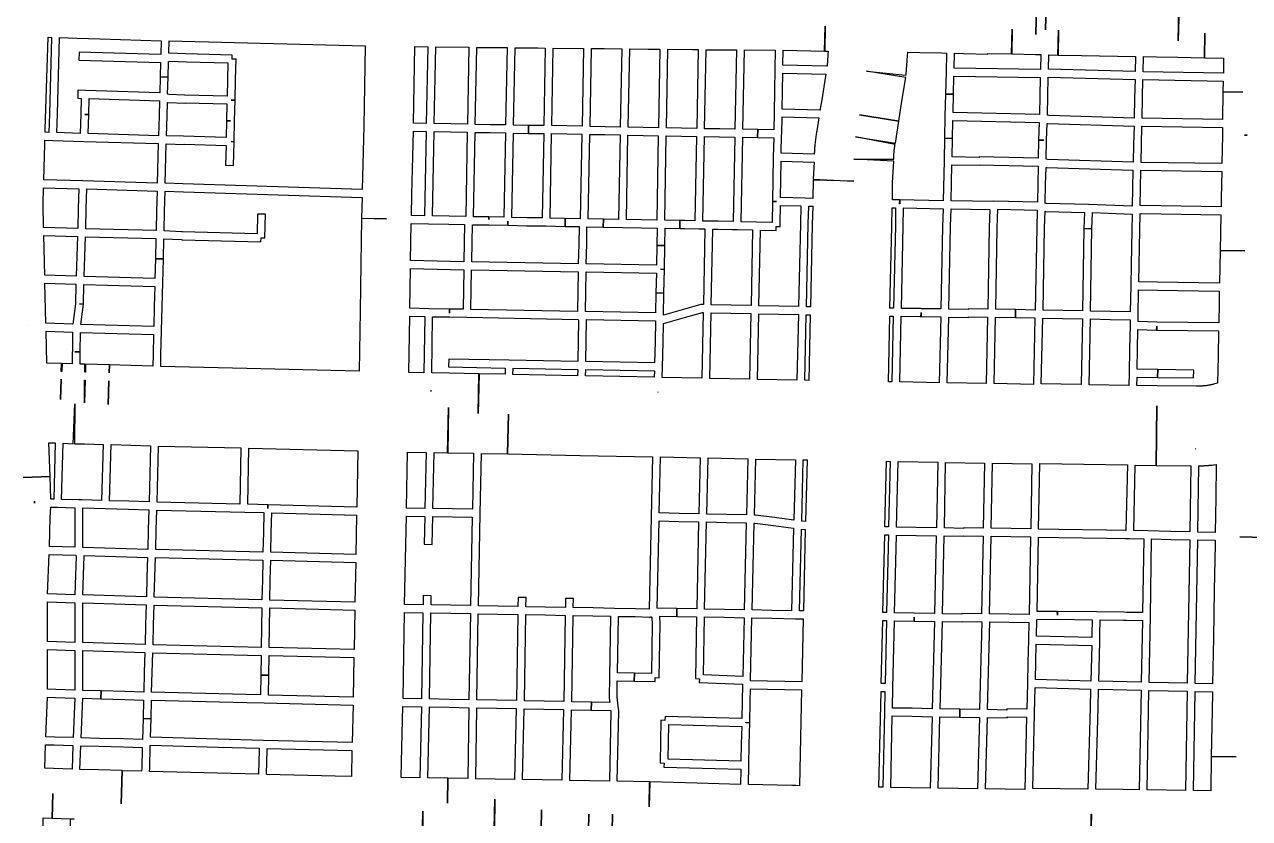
# Model space of a CAD drawing. Extents: x 0 to 1129, y 203 to 1017.
# Drawn here: x 522.6 to 696.5, y 467.9 to 580.5 of the extents above; entities that cross this region are included whole.
import ezdxf

# ---------------------------------------------------------------- set-up
doc = ezdxf.new("R2010")
doc.units = 0
doc.layers.get('0').update_dxf_attribs({"linetype": 'CONTINUOUS'})

msp = doc.modelspace()

# ---------------------------------------------------------------- linework, layer by layer
at = {"color": 1}
for points in [[(663.567933, 590.282115), (666.376067, 590.239781), (669.113622, 590.197448), (668.916067, 583.29007), (667.603711, 583.325337), (667.504956, 579.790515), (667.596667, 583.325337), (666.263178, 583.360603), (666.157333, 579.12727), (666.242, 583.360603), (663.440956, 583.417048), (663.567933, 590.282115)], [(684.099622, 589.872892), (686.547889, 589.816448), (686.547889, 589.809449), (689.807556, 589.738871), (689.666444, 582.880871), (686.477333, 582.951449), (686.371489, 578.245382), (686.463222, 582.951449), (683.944378, 583.000826), (683.986734, 584.955227), (684.092556, 589.760049), (684.099622, 589.872892)], [(636.227667, 580.312332), (636.199444, 576.784555), (636.672155, 576.777556), (636.643933, 576.318956), (636.636934, 576.220155), (636.509934, 574.660889), (636.502935, 574.625622), (630.25878, 574.780822), (630.301113, 576.890444), (636.164268, 576.7846), (636.227667, 580.312332)], [(662.798889, 579.896066), (662.805888, 579.896066), (662.735355, 576.375355), (666.100844, 576.304777), (666.862844, 576.283554), (666.813444, 574.15982), (654.550911, 574.37151), (654.593221, 576.474042), (655.891444, 576.44582), (659.341622, 576.361154), (659.341622, 576.452887), (662.714177, 576.375287), (662.798889, 579.896066)], [(669.381711, 579.747888), (669.311178, 576.22011), (672.648444, 576.156622), (680.317845, 576.008466), (680.268444, 573.884733), (667.942378, 574.216332), (667.991778, 576.255399), (669.282956, 576.22011), (669.381711, 579.747888)], [(690.160333, 579.338688), (690.103889, 575.810911), (692.813222, 575.76151), (692.770889, 573.637799), (681.390289, 573.85651), (681.439667, 575.987288), (683.26, 575.959066), (686.322111, 575.895577), (690.082734, 575.810911), (690.160333, 579.338688)], [(525.935222, 578.731888), (526.450289, 578.71789), (526.153933, 567.887601), (526.069266, 565.241756), (525.540111, 565.25598), (525.554109, 565.679313), (525.716398, 571.450735), (525.935222, 578.731888)], [(527.579178, 578.689577), (530.013333, 578.611955), (533.315333, 578.50611), (541.9866, 578.25211), (541.930155, 576.276555), (530.344956, 576.622288), (530.3026, 575.493399), (541.901933, 575.147666), (541.852556, 573.108622), (542.981444, 573.080399), (543.037889, 575.288777), (543.207222, 575.345221), (545.599044, 575.260555), (545.599044, 575.267554), (551.4834, 575.091154), (551.426956, 572.720487), (551.370511, 570.39922), (545.338, 570.547376), (545.331001, 570.547376), (545.331001, 570.540377), (543.094378, 570.603865), (542.917978, 570.674444), (542.98149, 573.073332), (541.852601, 573.108599), (541.789089, 570.864932), (531.262201, 571.189488), (530.182712, 571.210711), (530.147445, 570.081822), (530.66249, 570.074823), (530.599001, 567.817045), (530.493156, 565.107712), (527.198201, 565.213534), (527.282867, 567.859378), (527.579178, 578.689577)], [(543.115489, 578.223888), (570.949667, 577.532466), (570.752111, 566.130688), (570.547489, 557.156022), (545.062822, 557.946244), (545.062822, 557.939245), (542.579266, 558.016845), (542.720378, 563.618978), (545.309778, 563.5484), (545.309778, 563.562624), (551.215266, 563.393291), (551.1306, 560.571069), (552.2454, 560.53578), (552.365333, 563.922446), (551.913778, 563.936444), (552.365333, 563.936444), (552.386556, 566.864511), (552.485312, 569.799622), (551.920867, 569.827845), (552.485312, 569.813621), (552.55589, 572.692287), (552.626423, 575.620354), (552.061978, 575.634352), (552.083201, 576.205864), (545.486246, 576.403419), (545.486246, 576.39642), (543.136757, 576.47402), (543.066201, 576.47402), (543.115489, 578.223888)], [(578.005222, 577.405489), (579.839667, 577.39149), (579.628, 566.518868), (577.814734, 566.561201), (578.005222, 577.405489)], [(580.968556, 577.384266), (585.6746, 577.31371), (585.47, 566.405821), (583.106378, 566.455199), (580.756889, 566.497555), (580.968556, 577.384266)], [(586.803489, 577.299599), (591.1074, 577.26431), (590.881622, 566.292932), (588.736734, 566.335266), (586.591845, 566.377599), (586.803489, 577.299599)], [(592.236289, 577.250221), (595.481845, 577.221999), (596.526067, 577.207775), (596.314378, 566.215242), (594.162444, 566.22924), (594.155445, 566.22924), (594.148446, 565.100351), (596.293335, 565.086353), (596.067557, 553.098953), (593.929735, 553.13422), (591.77778, 553.176575), (591.989446, 565.142798), (594.141379, 565.100442), (594.155603, 566.229331), (592.010714, 566.271687), (592.236289, 577.250221)], [(597.654956, 577.193777), (601.951778, 577.158488), (601.740111, 566.116532), (599.595222, 566.158888), (597.443266, 566.201199), (597.654956, 577.193777)], [(603.080667, 577.144377), (604.872778, 577.123154), (607.370444, 577.10193), (607.151711, 566.00353), (605.006822, 566.05293), (602.869, 566.095264), (603.080667, 577.144377)], [(608.499333, 577.087932), (611.138111, 577.05971), (612.796155, 577.038487), (612.584511, 565.897776), (610.432556, 565.940109), (608.2806, 565.982443), (608.499333, 577.087932)], [(613.925044, 577.031488), (617.410511, 576.996221), (618.221889, 576.989222), (618.010222, 565.792067), (615.865333, 565.834378), (613.7134, 565.876734), (613.925044, 577.031488)], [(619.350778, 576.975043), (623.647622, 576.946821), (623.435933, 565.686154), (621.291044, 565.728488), (619.139111, 565.770821), (619.350778, 576.975043)], [(624.776511, 576.939777), (629.172111, 576.904488), (629.122734, 574.237488), (629.059222, 571.133043), (629.002778, 568.021555), (628.960444, 565.615599), (626.695622, 565.657932), (626.6674, 564.529043), (628.946333, 564.48671), (628.889889, 561.735043), (628.826378, 558.581199), (628.777, 555.448532), (629.334378, 555.441533), (629.334378, 555.434534), (628.777, 555.441533), (628.720556, 552.4782), (626.519222, 552.513466), (624.332, 552.562866), (624.543667, 564.571422), (626.6674, 564.529089), (626.681398, 565.657977), (624.564732, 565.700311), (624.776511, 576.939777)], [(647.975178, 576.629332), (649.675556, 576.594043), (652.772956, 576.523488), (653.464378, 576.502265), (653.407933, 573.821154), (653.323266, 570.688487), (654.452155, 570.646176), (654.522734, 573.242621), (666.785266, 573.030931), (666.721778, 570.441554), (666.665333, 567.76751), (654.395711, 568.077954), (654.452155, 570.646176), (653.323266, 570.674398), (653.252734, 567.541732), (653.189222, 564.409065), (654.318111, 564.380843), (654.367489, 566.949065), (666.630067, 566.638621), (666.552444, 564.162109), (667.3074, 564.140886), (666.552444, 564.147885), (666.503044, 561.58673), (658.114, 561.784286), (658.114, 561.699619), (654.268734, 561.784286), (654.318111, 564.38073), (653.189222, 564.401953), (653.132778, 561.241064), (653.012822, 555.540175), (646.839222, 555.667175), (646.825224, 555.095687), (646.818225, 555.095687), (646.825224, 555.667175), (645.788046, 555.681174), (645.830402, 558.065951), (645.985602, 561.170396), (640.341157, 561.452618), (645.992668, 561.452618), (645.992668, 561.53024), (645.992668, 561.628996), (645.992668, 561.73484), (645.992668, 561.805396), (645.999668, 562.002951), (645.999668, 562.066463), (646.006667, 562.158174), (646.006667, 562.228729), (646.006667, 562.271062), (646.020665, 562.341618), (646.027664, 562.419218), (646.034663, 562.489796), (646.041662, 562.581507), (646.055886, 562.694396), (646.062885, 562.757884), (646.069884, 562.842551), (646.076884, 562.913129), (646.090882, 562.990729), (646.097881, 563.026018), (646.112105, 563.110685), (646.119104, 563.181218), (646.140327, 563.25884), (646.154325, 563.371729), (646.182548, 563.519884), (640.538103, 564.599396), (646.217837, 563.710396), (646.711726, 566.836018), (641.137837, 567.710907), (641.137837, 567.717906), (646.711726, 566.850062), (646.916325, 568.134195), (646.909326, 568.134195), (647.198593, 569.961573), (647.685437, 573.044862), (642.104504, 573.926795), (647.720726, 573.355306), (647.727726, 573.454062), (647.734725, 573.510506), (647.741724, 573.552862), (647.896946, 575.373173), (647.896946, 575.429617), (647.903945, 575.471973), (647.975178, 576.629332)], [(630.237489, 573.65182), (636.326444, 573.503665), (636.044222, 571.718621), (635.762, 569.884176), (635.762, 569.877177), (635.5574, 568.586022), (635.529178, 568.416688), (630.138734, 568.557799), (630.188111, 571.104844), (630.237489, 573.65182)], [(667.914155, 573.087444), (680.240222, 572.755844), (680.176734, 570.166466), (680.120289, 567.266622), (667.984734, 567.626466), (667.787178, 567.689955), (667.850667, 570.413399), (667.914155, 573.087444)], [(681.362067, 572.727622), (692.742667, 572.508911), (692.714444, 571.020177), (695.557845, 570.963733), (692.714444, 571.006066), (692.636822, 567.07611), (681.242111, 567.25251), (681.305622, 570.138244), (681.362067, 572.727622)], [(531.791333, 570.046623), (541.760822, 569.736179), (541.704378, 567.59129), (541.619711, 564.776135), (531.622, 565.079512), (531.727845, 567.781779), (531.1634, 567.803002), (531.727845, 567.789004), (531.791333, 570.046623)], [(542.882667, 569.489246), (542.960289, 569.475022), (545.450889, 569.404489), (545.450889, 569.418487), (551.335222, 569.277376), (551.257622, 566.892621), (551.822067, 566.878397), (551.257622, 566.885396), (551.243398, 564.514729), (545.182687, 564.698174), (545.182687, 564.684175), (542.74851, 564.747687), (542.833176, 567.555775), (542.882667, 569.489246)], [(630.1246, 567.429023), (635.352778, 567.302001), (635.063489, 565.453468), (635.04949, 565.375846), (635.035266, 565.326445), (635.028267, 565.262957), (634.985934, 564.994846), (634.978935, 564.959556), (634.964937, 564.92429), (634.929648, 564.656179), (634.922649, 564.599734), (634.915649, 564.536223), (634.880383, 564.275179), (634.873384, 564.225779), (634.859386, 564.183468), (634.838162, 563.915334), (634.824164, 563.85889), (634.817165, 563.795401), (634.788943, 563.534357), (634.788943, 563.499068), (634.788943, 563.463779), (634.76772, 563.188623), (634.753496, 563.125112), (634.753496, 563.075734), (634.739498, 562.800579), (634.739498, 562.758223), (634.732498, 562.708846), (634.7185, 562.440734), (634.7185, 562.38429), (634.711501, 562.320801), (634.711501, 562.158512), (630.026612, 562.278445), (630.068923, 564.853734), (630.083147, 565.030135), (630.1246, 567.429023)], [(577.793556, 565.432267), (579.606822, 565.389934), (579.395178, 553.423712), (577.518378, 553.466045), (577.588956, 556.408201), (577.793556, 565.432267)], [(580.735711, 565.368779), (583.085222, 565.326423), (585.448822, 565.277045), (585.230111, 553.289668), (582.8806, 553.360201), (580.524067, 553.402556), (580.735711, 565.368779)], [(586.570667, 565.248823), (588.715556, 565.20649), (590.860444, 565.164156), (590.648778, 553.197934), (588.503889, 553.240267), (588.49689, 552.866334), (588.49689, 553.240267), (586.352001, 553.26849), (586.570667, 565.248823)], [(667.758956, 566.504734), (667.780179, 566.497735), (667.857779, 566.497735), (680.092135, 566.137891), (680.028623, 563.54849), (679.972179, 561.015557), (667.815468, 561.382446), (667.632001, 561.438891), (667.681401, 564.134113), (667.758956, 566.504734)], [(681.213889, 566.123599), (692.629778, 565.947199), (692.629778, 564.832444), (692.559222, 560.824888), (681.101, 560.994221), (681.157444, 563.527154), (681.213889, 566.123599)], [(525.504822, 564.134045), (526.605489, 564.098779), (531.022289, 563.964712), (541.591489, 563.647223), (541.450378, 558.052156), (530.895266, 558.355534), (525.349622, 558.496645), (525.490734, 563.590779), (525.504822, 564.134045)], [(597.422111, 565.072423), (599.567, 565.030112), (601.718956, 564.987756), (601.493178, 553.000378), (599.355333, 553.035668), (599.33411, 551.906779), (601.309666, 551.878556), (601.267355, 549.402045), (601.210911, 546.593934), (586.090844, 546.862045), (586.140244, 549.677223), (586.182555, 552.139601), (588.489733, 552.111378), (591.192022, 552.061978), (591.199021, 552.626423), (591.20602, 552.626423), (591.199021, 552.061978), (593.915398, 552.005534), (596.617687, 551.963223), (599.327021, 551.906779), (599.355243, 553.035668), (597.196243, 553.077978), (597.422111, 565.072423)], [(602.847845, 564.966601), (604.992734, 564.924267), (607.130556, 564.881934), (606.925933, 552.894556), (604.781044, 552.936867), (604.759821, 551.807978), (607.476221, 551.765668), (610.185555, 551.716267), (612.422154, 551.673934), (612.372754, 549.211534), (613.487555, 549.183312), (613.543999, 551.652779), (615.604221, 551.61749), (615.625444, 552.746378), (613.473489, 552.781668), (613.692222, 564.74789), (615.837111, 564.705534), (617.989044, 564.663223), (617.770333, 552.697001), (616.373333, 552.725223), (616.373333, 552.732222), (615.625444, 552.74622), (615.611446, 551.617332), (616.345224, 551.603333), (616.345224, 551.596334), (618.313735, 551.568112), (619.160402, 551.553888), (618.95578, 540.822399), (618.772335, 540.829398), (618.687668, 540.829398), (618.595958, 540.8154), (615.957157, 540.074556), (613.304268, 539.326667), (613.360713, 542.438155), (612.231824, 542.459378), (612.182446, 539.651267), (602.227069, 539.827668), (602.283513, 542.642823), (602.269289, 542.642823), (602.318689, 545.450934), (612.288178, 545.26749), (612.231734, 542.466423), (613.360622, 542.438201), (613.431201, 545.810779), (612.866756, 545.824777), (613.431201, 545.817778), (613.487645, 549.183266), (612.372845, 549.19749), (612.3164, 546.396424), (602.339867, 546.579868), (602.396312, 549.387979), (602.438622, 551.857424), (604.759911, 551.808023), (604.77391, 552.936912), (602.621977, 552.979268), (602.847845, 564.966601)], [(608.259444, 564.860779), (610.4114, 564.811378), (612.563333, 564.769045), (612.351667, 552.802823), (610.199711, 552.845156), (608.054822, 552.880423), (608.259444, 564.860779)], [(619.117933, 564.642045), (621.262822, 564.599712), (623.414778, 564.557378), (623.203111, 552.584112), (623.132556, 552.584112), (621.058222, 552.63349), (619.745889, 552.661712), (619.745889, 552.654713), (618.899222, 552.668937), (619.117933, 564.642045)], [(695.769489, 564.832556), (696.1646, 564.832556), (696.1646, 564.825557), (695.769489, 564.832556)], [(630.004667, 561.149489), (634.675444, 561.029556), (634.555489, 558.623622), (640.312822, 558.3414), (634.555489, 558.454289), (634.506111, 555.886067), (633.398378, 555.914289), (629.912956, 555.984822), (629.955266, 558.567178), (630.004667, 561.149489)], [(654.247556, 560.655622), (658.156333, 560.570956), (658.156333, 560.655622), (666.481889, 560.458067), (666.418378, 557.896889), (666.369, 555.335711), (660.202444, 555.505044), (660.202444, 555.420378), (654.141711, 555.519178), (654.247556, 560.655622)], [(667.603711, 560.260511), (667.639, 560.253512), (667.7166, 560.253512), (679.943889, 559.886623), (679.894511, 557.318401), (679.838067, 554.76429), (673.650333, 554.997112), (667.639, 555.166445), (667.490822, 555.201734), (667.547266, 557.868734), (667.603711, 560.260511)], [(681.072778, 559.865716), (692.538067, 559.696383), (692.460444, 555.978094), (692.439221, 554.686916), (681.079799, 554.863316), (681.023355, 554.863316), (680.973955, 554.856317), (680.966956, 554.856317), (681.0234, 557.297562), (681.072778, 559.865716)], [(525.314333, 557.367869), (530.3026, 557.240892), (530.225, 554.468047), (530.154444, 551.596447), (525.307266, 551.751647), (525.236734, 555.124225), (525.314333, 557.367869)], [(542.551044, 556.888159), (545.175711, 556.803492), (545.175711, 556.810491), (570.519266, 556.027336), (570.448734, 553.049869), (573.983556, 552.965202), (570.448734, 553.028714), (570.349933, 546.615202), (570.23, 539.863047), (570.081845, 531.354047), (554.136289, 531.749158), (554.136289, 531.73516), (541.937222, 532.024426), (541.972511, 533.71776), (542.057178, 537.083271), (542.141845, 540.533449), (542.219444, 543.905982), (542.318222, 547.285604), (541.189333, 547.320871), (541.104667, 544.505715), (531.057556, 544.809093), (531.149266, 547.624271), (531.248067, 550.439449), (541.252822, 550.171315), (541.189333, 547.320871), (542.318222, 547.292649), (542.381711, 550.129004), (544.851178, 550.02316), (544.992289, 550.016161), (556.154155, 549.712761), (556.168379, 550.277205), (556.732824, 550.270206), (556.789268, 553.62865), (555.660379, 553.642649), (555.618023, 550.855715), (545.041757, 551.145004), (544.87949, 551.152004), (542.410023, 551.264892), (542.480602, 554.087115), (542.551044, 556.888159)], [(531.431489, 557.212669), (541.422155, 556.92338), (541.351622, 554.115269), (541.281044, 551.300091), (531.283333, 551.568225), (531.353889, 554.439825), (531.431489, 557.212669)], [(629.898822, 554.856159), (632.805711, 554.799714), (632.728111, 552.287937), (632.474111, 540.526337), (629.658956, 540.582781), (626.850822, 540.639226), (627.048378, 551.377781), (629.270889, 551.342515), (629.277888, 551.906959), (629.842332, 551.89996), (629.849332, 552.351516), (629.898822, 554.856159)], [(633.9346, 554.771492), (634.477889, 554.757494), (634.414378, 552.153983), (634.153333, 540.498205), (633.603, 540.505204), (633.857, 552.259737), (633.9346, 554.771492)], [(645.759711, 554.552556), (646.246556, 554.545556), (646.211266, 551.97029), (645.950222, 540.293334), (645.435178, 540.300333), (645.703266, 551.899667), (645.759711, 554.552556)], [(647.375444, 554.524333), (652.9846, 554.418511), (652.921111, 551.906734), (652.681222, 540.187444), (649.922511, 540.229778), (649.774333, 540.236777), (649.746111, 540.251001), (649.732113, 540.251001), (647.079224, 540.279223), (647.333224, 551.942045), (647.375444, 554.524333)], [(654.113489, 554.397333), (659.609778, 554.305622), (659.539222, 551.751489), (659.327556, 540.159222), (656.533556, 540.2086), (656.533556, 540.116889), (653.810111, 540.166289), (654.05, 551.878511), (654.113489, 554.397333)], [(660.738667, 554.362067), (666.340778, 554.206822), (666.284333, 551.723266), (666.044444, 540.039266), (663.271622, 540.095711), (663.257398, 538.966822), (666.016132, 538.910378), (665.804465, 529.491222), (660.237621, 529.604111), (660.435176, 539.016222), (663.250354, 538.966822), (663.271577, 540.095711), (660.456399, 540.145111), (660.668066, 551.723266), (660.738667, 554.362067)], [(667.4626, 554.051622), (667.504956, 554.037398), (667.568444, 554.037398), (673.057667, 553.889243), (672.987111, 551.603243), (674.116, 551.575021), (674.186556, 553.853977), (679.816889, 553.635243), (679.774556, 551.391576), (679.682822, 546.495021), (679.633444, 543.489354), (679.562889, 539.792243), (676.740667, 539.841621), (673.9114, 539.898065), (674.116, 551.575021), (672.987111, 551.596244), (672.782511, 539.912244), (669.974378, 539.961622), (667.173333, 540.010999), (667.406155, 551.694999), (667.4626, 554.051622)], [(681.122155, 553.734111), (692.418111, 553.557711), (692.305222, 548.498889), (695.833, 548.428333), (695.833, 548.421334), (692.305222, 548.477779), (692.220556, 543.849334), (683.436378, 543.990445), (680.7694, 544.039846), (680.811711, 546.466957), (680.903444, 551.370579), (680.945778, 553.69889), (681.122155, 553.734111)], [(577.497222, 552.337021), (579.945489, 552.280576), (582.852378, 552.231176), (585.053711, 552.167687), (585.0114, 549.691176), (584.962, 546.883088), (577.412556, 547.045354), (577.497222, 552.337021)], [(620.289178, 551.525463), (621.03, 551.511464), (623.104333, 551.469108), (623.746378, 551.447885), (625.919489, 551.398508), (625.721933, 540.666996), (622.899711, 540.730508), (620.084556, 540.786952), (620.289178, 551.525463)], [(525.335489, 550.615398), (530.119178, 550.467242), (530.020378, 547.659108), (529.928667, 544.843953), (525.469556, 544.977997), (525.335489, 550.615398)], [(577.398444, 545.916465), (584.940822, 545.754199), (584.891444, 542.946065), (584.842067, 540.145021), (582.93, 540.180287), (582.916002, 539.615843), (582.923001, 540.180287), (579.98789, 540.222643), (577.292645, 540.286132), (577.398444, 545.916465)], [(586.069711, 545.732953), (601.196822, 545.464842), (601.154511, 542.656731), (601.105111, 539.84862), (585.970956, 540.130842), (586.020333, 542.931909), (586.069711, 545.732953)], [(525.497778, 543.849086), (529.8934, 543.715042), (529.822822, 540.935153), (529.477111, 538.035308), (525.624778, 538.162331), (525.497778, 543.849086)], [(531.022289, 543.679753), (541.076444, 543.376375), (541.012956, 540.56122), (540.942378, 537.682553), (530.606, 538.000042), (530.951711, 540.850486), (530.394333, 540.913975), (530.951711, 540.899977), (531.022289, 543.679753)], [(680.748222, 542.910708), (683.408155, 542.861308), (692.1994, 542.720197), (692.171178, 540.956331), (692.114734, 538.232864), (683.337622, 538.331664), (680.6706, 538.395153), (680.677599, 539.220641), (680.748222, 542.910708)], [(577.278511, 539.157266), (579.402222, 539.107865), (579.296378, 531.13511), (577.1374, 531.184488), (577.278511, 539.157266)], [(580.531111, 539.08671), (582.908822, 539.058488), (585.385333, 539.00911), (601.203889, 538.712754), (601.239178, 538.529332), (601.196822, 535.721199), (601.140378, 532.750821), (591.396667, 532.927199), (582.810067, 533.089488), (582.788844, 531.960599), (590.818066, 531.812444), (590.804068, 530.923421), (587.128135, 530.993999), (587.008179, 525.37071), (587.092846, 530.993999), (582.923023, 531.064532), (580.425334, 531.128043), (580.531111, 539.08671)], [(618.828667, 539.700577), (618.934511, 539.700577), (618.758111, 530.366089), (613.127778, 530.486044), (613.156, 531.9536), (613.233622, 535.495466), (613.283, 538.148355), (616.267489, 538.987977), (618.828667, 539.700577)], [(620.056333, 539.658266), (622.878556, 539.601822), (625.693711, 539.545378), (625.517333, 530.210866), (619.879933, 530.337866), (620.056333, 539.658266)], [(626.8226, 539.517155), (629.630734, 539.453644), (632.445889, 539.3972), (632.241266, 530.083866), (626.646222, 530.189688), (626.8226, 539.517155)], [(633.574778, 539.376044), (634.125111, 539.369045), (633.927556, 530.055712), (633.370155, 530.06971), (633.574778, 539.376044)], [(645.414, 539.178489), (645.922, 539.17149), (645.724444, 529.858156), (645.216444, 529.865155), (645.414, 539.178489)], [(649.873111, 539.707576), (649.866112, 539.100799), (652.653045, 539.058465), (652.448423, 529.731021), (646.853378, 529.836865), (647.050934, 539.150199), (649.668556, 539.121977), (649.816712, 539.100753), (649.873111, 539.707576)], [(656.582956, 539.079711), (659.306378, 539.030333), (659.108822, 529.618222), (653.577266, 529.717), (653.781889, 539.044444), (656.582956, 538.988), (656.582956, 539.079711)], [(523.218822, 537.851999), (523.225821, 537.851999), (523.225821, 537.845), (523.218822, 537.845), (523.218822, 537.851999)], [(602.361, 538.691599), (612.161178, 538.522266), (612.104734, 535.509555), (612.041222, 532.539154), (602.269266, 532.722599), (602.325711, 535.70711), (602.368067, 538.592821), (602.368067, 538.65631), (602.361, 538.691599)], [(667.145111, 538.889154), (669.960289, 538.83271), (672.768378, 538.783332), (672.599044, 529.462932), (666.933444, 529.575821), (667.145111, 538.889154)], [(673.897266, 538.769199), (676.719489, 538.712754), (679.541711, 538.663377), (679.534712, 537.851999), (679.471223, 534.479421), (679.407712, 531.099821), (679.407712, 531.092822), (679.372423, 529.350111), (673.727978, 529.448889), (673.897266, 538.769199)], [(683.316444, 537.767287), (683.309445, 537.202843), (692.093601, 537.104042), (692.030112, 533.435154), (691.959534, 529.646332), (691.352779, 529.498176), (691.31749, 529.491177), (691.183445, 529.462955), (691.098779, 529.448957), (690.922378, 529.406623), (690.858867, 529.392625), (690.795378, 529.385626), (690.767156, 529.378627), (690.696601, 529.371628), (690.583712, 529.350405), (690.534334, 529.343406), (690.435534, 529.322182), (690.266201, 529.308184), (690.188601, 529.301185), (690.118045, 529.286961), (690.040423, 529.279962), (689.871089, 529.265964), (689.842867, 529.265964), (689.772334, 529.251966), (689.603001, 529.244966), (689.518334, 529.237967), (689.426601, 529.237967), (689.370156, 529.230968), (689.250201, 529.230968), (689.193756, 529.230968), (689.102045, 529.230968), (688.890378, 529.230968), (683.379978, 529.287413), (680.508378, 529.336813), (680.529602, 530.508035), (683.429446, 530.472746), (683.450669, 531.601635), (680.54378, 531.636924), (680.600225, 534.466213), (680.649602, 537.267257), (683.302491, 537.203769), (683.316444, 537.767287)], [(525.653, 537.03351), (529.406556, 536.913554), (529.392557, 534.126621), (529.385558, 534.126621), (529.350269, 532.383887), (527.925047, 532.447376), (527.875647, 531.339665), (527.819202, 531.339665), (527.854491, 532.440332), (525.75898, 532.50382), (525.653, 537.03351)], [(530.535444, 536.87122), (540.914155, 536.553732), (540.843622, 533.738554), (540.808333, 532.059332), (534.662956, 532.24982), (534.627667, 531.142109), (534.613668, 531.142109), (534.648935, 532.24982), (531.276402, 532.348621), (531.24818, 531.240887), (531.142335, 531.240887), (531.149334, 532.348621), (530.479068, 532.35562), (530.514357, 534.098353), (529.759401, 534.119576), (530.521401, 534.112577), (530.535444, 536.87122)], [(591.947, 531.791153), (601.126289, 531.614775), (601.112065, 530.718708), (591.932799, 530.902153), (591.947, 531.791153)], [(602.255178, 531.593642), (612.013, 531.410198), (611.999002, 530.507087), (602.241157, 530.697575), (602.255178, 531.593642)], [(683.450511, 531.600709), (683.436287, 530.47182), (688.537465, 530.401287), (688.558688, 531.530176), (683.450511, 531.600709)], [(527.790822, 530.210821), (527.826111, 530.210821), (527.706155, 527.32511), (527.790822, 530.210821)], [(531.135178, 530.112043), (531.212778, 530.112043), (531.121044, 526.873555), (531.135178, 530.112043)], [(534.585333, 530.013266), (534.592332, 530.013266), (534.48651, 526.654821), (534.585333, 530.013266)], [(580.220667, 528.588043), (580.347667, 528.588043), (580.347667, 528.581044), (580.220667, 528.581044), (580.220667, 528.588043)], [(612.506889, 528.404599), (612.520887, 528.404599), (612.513888, 528.3976), (612.506889, 528.3976), (612.506889, 528.404599)], [(529.745222, 526.711378), (529.717, 521.066934), (531.092822, 521.059935), (533.759845, 520.982313), (533.541111, 513.009535), (530.803556, 513.087135), (530.796556, 513.087135), (530.323823, 513.094134), (527.86849, 513.171734), (528.094267, 521.137467), (529.505378, 521.073956), (529.745222, 526.711378)], [(582.803, 526.224556), (582.697178, 519.775756), (586.330778, 519.712267), (586.175556, 511.767712), (583.374511, 511.817089), (580.573444, 511.86649), (580.728667, 519.825156), (582.640734, 519.775756), (582.803, 526.224556)], [(591.276734, 525.264956), (591.170889, 519.620511), (601.486111, 519.422956), (611.759, 519.2254), (611.561444, 510.716378), (611.265111, 497.614222), (611.258112, 497.614222), (609.317823, 497.649489), (606.347445, 497.713), (603.299445, 497.776511), (600.498378, 497.825889), (600.519602, 499.102956), (599.390713, 499.124179), (599.36949, 497.847112), (596.568423, 497.896512), (593.767378, 497.952957), (593.788602, 499.237068), (592.659713, 499.258291), (592.63849, 497.974202), (589.837445, 498.030647), (587.036378, 498.087091), (587.290378, 511.175135), (587.452645, 519.705313), (591.149756, 519.620647), (591.276734, 525.264956)], [(683.337622, 526.464423), (683.238822, 517.997756), (688.170667, 517.948378), (688.022511, 508.571534), (685.320222, 508.627978), (682.0394, 508.698556), (680.056778, 508.740867), (680.268444, 518.047156), (683.217667, 517.997756), (683.337622, 526.464423)], [(526.062222, 521.208), (526.965333, 521.179778), (526.739556, 513.199933), (526.330333, 513.214157), (526.224511, 516.403268), (522.421556, 516.276246), (526.224511, 516.410313), (526.062222, 521.208)], [(534.888734, 520.946956), (540.504956, 520.770556), (540.279178, 512.818956), (537.4146, 512.903622), (534.67, 512.981222), (534.888734, 520.946956)], [(541.633845, 520.742175), (553.324889, 520.46702), (553.176734, 512.501286), (541.408067, 512.790575), (541.633845, 520.742175)], [(554.453778, 520.445842), (569.891333, 520.071909), (569.764333, 512.08502), (557.156067, 512.423687), (557.134844, 511.866286), (557.141843, 512.423687), (554.305532, 512.480131), (554.453778, 520.445842)], [(688.791556, 520.347064), (688.826822, 520.347064), (688.826822, 520.340065), (688.791556, 520.340065), (688.791556, 520.347064)], [(576.946889, 519.895441), (579.599778, 519.83193), (579.444556, 511.88033), (576.819889, 511.929707), (576.946889, 519.895441)], [(612.880822, 519.197133), (618.511178, 519.077177), (618.320667, 511.125577), (615.512556, 511.189066), (612.704444, 511.252555), (612.880822, 519.197133)], [(619.640067, 519.048955), (625.263333, 518.921955), (625.072822, 510.984466), (622.257667, 511.040911), (619.449556, 511.097355), (619.640067, 519.048955)], [(626.392222, 518.900777), (632.015489, 518.794955), (631.803845, 510.243622), (629.066289, 510.582288), (626.371044, 510.913888), (626.357046, 510.913888), (626.342822, 510.913888), (626.201711, 510.928112), (626.392222, 518.900777)], [(633.144378, 518.773799), (633.673556, 518.7668), (633.461889, 510.039067), (632.932734, 510.102578), (633.144378, 518.773799)], [(644.962444, 518.576312), (645.477489, 518.569313), (645.251711, 509.263046), (644.736667, 509.270045), (644.962444, 518.576312)], [(646.606378, 518.555089), (652.229667, 518.4422), (652.039178, 509.128866), (649.181667, 509.185311), (646.3806, 509.241755), (646.606378, 518.555089)], [(653.351489, 518.428089), (658.883044, 518.336355), (658.699622, 509.100644), (655.891489, 509.150044), (655.891489, 509.065378), (653.168067, 509.114755), (653.351489, 518.428089)], [(660.011933, 518.3152), (665.592889, 518.216444), (665.423556, 508.980734), (662.629556, 509.030111), (659.828511, 509.079489), (660.011933, 518.3152)], [(666.728822, 518.286977), (672.958889, 518.167022), (679.1466, 518.0612), (678.942, 508.769022), (678.885556, 508.769022), (676.183266, 508.811378), (669.409933, 508.910133), (666.552444, 508.959556), (666.728822, 518.286977)], [(691.740778, 518.117644), (691.762001, 518.117644), (691.684401, 513.397466), (691.606801, 508.493866), (689.144401, 508.543244), (689.299623, 517.941244), (689.560668, 517.948243), (689.617112, 517.948243), (689.666512, 517.948243), (689.94169, 517.955242), (689.984001, 517.955242), (690.026357, 517.962241), (690.301512, 517.976239), (690.343846, 517.976239), (690.393246, 517.983239), (690.65429, 517.997237), (690.710734, 517.997237), (690.753068, 518.011461), (691.014135, 518.025459), (691.077623, 518.032458), (691.134068, 518.046456), (691.395112, 518.067679), (691.430401, 518.067679), (691.472734, 518.081678), (691.740778, 518.117644)], [(524.009044, 512.903758), (524.016043, 512.903758), (524.009044, 512.656802), (524.002045, 512.656802), (524.009044, 512.903758)], [(526.316222, 512.078292), (527.268734, 512.057069), (529.738155, 511.979446), (529.752379, 509.178402), (529.752379, 506.384402), (526.125801, 506.497291), (526.252824, 510.582446), (526.316222, 512.078292)], [(530.867044, 511.958336), (534.070289, 511.866625), (537.379333, 511.774914), (540.250956, 511.690247), (540.166289, 508.882114), (540.109845, 506.074025), (530.881178, 506.349181), (530.881178, 509.17847), (530.867044, 511.958336)], [(541.379845, 511.662025), (553.868155, 511.351581), (553.868155, 511.365579), (556.556333, 511.309135), (556.499889, 508.501046), (556.443444, 505.671757), (541.238734, 506.045713), (541.295178, 508.853801), (541.379845, 511.662025)], [(557.685222, 511.280822), (569.743178, 510.956289), (569.637333, 505.361222), (557.572333, 505.6646), (557.628778, 508.472734), (557.685222, 511.280822)], [(698.732822, 512.720291), (698.768111, 512.720291), (711.905556, 512.522735), (711.842067, 509.799313), (712.597, 509.77809), (711.842067, 509.785089), (711.813845, 507.061668), (698.683444, 507.273312), (698.648155, 507.273312), (698.655154, 507.781312), (695.12031, 507.837756), (695.12031, 507.844755), (698.655154, 507.788311), (698.732822, 512.720291)], [(576.798734, 510.801135), (579.416333, 510.751757), (579.338734, 506.807713), (580.467622, 506.78649), (580.545222, 510.737601), (583.346289, 510.688201), (586.147333, 510.638823), (585.907444, 498.115223), (583.106378, 498.164601), (580.305333, 498.206934), (580.326556, 499.505156), (579.197668, 499.519154), (579.176444, 498.227999), (576.544734, 498.277377), (576.671711, 504.634444), (576.798734, 510.801135)], [(612.676222, 510.123711), (615.484333, 510.060222), (618.292444, 510.003778), (618.010222, 497.649489), (615.202111, 497.705933), (615.188113, 496.577044), (617.989157, 496.5206), (617.841002, 487.743489), (618.405446, 487.73649), (618.384223, 487.172045), (624.536668, 486.939223), (624.536668, 486.889823), (624.480223, 484.540334), (624.430846, 482.070867), (613.530001, 482.374267), (613.508778, 481.816867), (612.944333, 481.831091), (612.880822, 478.804247), (612.810289, 475.777402), (613.374734, 475.763404), (613.36051, 475.198959), (624.268421, 474.895559), (624.219021, 472.722448), (618.087754, 472.898826), (611.356732, 473.096381), (611.25091, 469.57567), (611.243911, 469.57567), (611.300355, 473.096381), (606.742489, 473.181048), (606.742489, 473.223404), (606.975311, 483.094115), (606.975311, 483.136448), (606.968312, 483.178781), (606.876578, 483.849048), (606.707245, 485.119048), (606.707245, 485.126047), (606.742534, 487.426158), (609.148467, 487.376758), (609.16969, 488.505647), (606.763734, 488.555047), (606.897779, 496.577202), (609.289623, 496.534892), (611.328668, 496.485491), (611.427468, 496.485491), (611.526223, 496.513714), (611.561512, 496.527712), (611.653246, 496.37249), (611.681468, 495.518779), (611.681468, 495.490556), (611.575623, 488.463223), (609.16969, 488.505534), (609.155466, 487.376645), (612.118799, 487.320201), (612.133023, 487.884645), (612.690401, 487.877646), (612.810357, 495.497646), (612.810357, 495.518869), (612.810357, 495.525868), (612.775068, 496.541868), (612.775068, 496.626535), (615.173957, 496.577135), (615.202179, 497.706023), (612.394068, 497.762468), (612.676222, 510.123711)], [(619.421333, 509.975556), (622.229444, 509.912067), (625.0446, 509.855622), (624.769444, 497.508378), (621.947222, 497.564822), (619.139111, 497.621266), (619.421333, 509.975556)], [(626.173489, 509.806222), (626.237, 509.799223), (626.265222, 509.799223), (628.925178, 509.460556), (631.775622, 509.107756), (631.4934, 497.374378), (628.685266, 497.430823), (625.891266, 497.487267), (626.173489, 509.806222)], [(632.904511, 508.966645), (633.433667, 508.903156), (633.158511, 497.339089), (632.622289, 497.346089), (632.904511, 508.966645)], [(644.708444, 508.141089), (645.223489, 508.134089), (644.969489, 497.113289), (644.4474, 497.120288), (644.708444, 508.141089)], [(646.352378, 508.112866), (649.153444, 508.056422), (652.010956, 507.999977), (651.785178, 496.9792), (648.899444, 497.035644), (646.098378, 497.085022), (646.352378, 508.112866)], [(655.940889, 508.021201), (658.6714, 507.9718), (658.445622, 496.951023), (655.644556, 497.0004), (655.644556, 496.908689), (652.914067, 496.958089), (653.139845, 507.985911), (655.940889, 507.936534), (655.940889, 508.021201)], [(659.800289, 507.950622), (662.601333, 507.901245), (665.402378, 507.851867), (665.197778, 496.838134), (662.375556, 496.887511), (659.574511, 496.929867), (659.800289, 507.950622)], [(666.538333, 507.830689), (669.395845, 507.781289), (676.176222, 507.682534), (678.864378, 507.640178), (679.471178, 507.62618), (681.460822, 507.583824), (681.291489, 497.113379), (679.033711, 497.148668), (678.624511, 497.155668), (674.758067, 497.212112), (669.219444, 497.289712), (669.205446, 496.725267), (669.198447, 497.289712), (666.340936, 497.254423), (666.538333, 507.830689)], [(682.589711, 507.555489), (685.292, 507.499044), (688.008378, 507.4426), (687.648556, 487.080289), (684.981556, 487.136734), (682.236956, 487.193178), (682.420378, 496.612333), (682.413378, 496.612333), (682.589711, 507.555489)], [(689.137266, 507.414445), (691.5926, 507.365068), (691.585601, 506.821779), (691.472712, 500.253068), (691.352779, 493.507957), (691.366777, 493.507957), (691.239799, 487.002734), (688.777399, 487.052135), (689.137266, 507.414445)], [(526.090444, 505.368425), (529.879266, 505.248469), (529.928667, 505.05798), (529.836956, 502.440358), (529.752289, 499.639313), (525.864667, 499.752202), (526.090444, 505.368425)], [(531.050511, 505.21318), (540.074556, 504.945091), (539.982822, 502.144024), (539.982822, 502.137025), (539.898155, 499.328937), (530.881178, 499.611159), (530.965845, 502.405159), (531.057556, 505.100359), (531.057556, 505.185025), (531.050511, 505.21318)], [(541.203444, 504.916869), (556.415222, 504.542913), (556.358778, 501.741846), (556.302333, 498.926691), (541.027044, 499.300647), (541.111711, 502.115802), (541.203444, 504.916869)], [(557.544111, 504.535846), (569.609111, 504.232469), (569.496222, 498.602135), (557.424155, 498.898469), (557.487667, 501.713624), (557.544111, 504.535846)], [(525.850556, 498.623336), (529.731111, 498.510447), (529.73811, 495.674091), (529.752334, 492.880091), (525.878823, 492.99298), (525.850556, 498.623336)], [(530.86, 498.475158), (539.869933, 498.200003), (539.785266, 495.384825), (539.714734, 492.58378), (530.881178, 492.851869), (530.866954, 495.674091), (530.86, 498.475158)], [(540.998822, 498.171848), (556.281178, 497.790826), (556.238822, 494.989781), (556.196511, 492.167559), (540.843622, 492.555626), (540.914155, 495.35667), (540.998822, 498.171848)], [(557.410067, 497.776647), (569.475044, 497.473247), (569.376289, 491.857024), (557.3254, 492.153358), (557.367711, 494.968513), (557.410067, 497.776647)], [(576.523556, 497.148691), (579.162333, 497.099313), (578.964778, 484.886135), (576.326, 484.935536), (576.424778, 491.130291), (576.523556, 497.148691)], [(580.291222, 497.078135), (583.092289, 497.035802), (585.886289, 496.986425), (585.688734, 484.752069), (582.894734, 484.801469), (580.093667, 484.857913), (580.291222, 497.078135)], [(587.015178, 496.958202), (589.809178, 496.901758), (592.617266, 496.852358), (592.419711, 484.618024), (589.618667, 484.667402), (586.817622, 484.723846), (587.015178, 496.958202)], [(593.746155, 496.824135), (596.540155, 496.774735), (599.348289, 496.718291), (599.143667, 484.48398), (596.349667, 484.540425), (596.342668, 484.540425), (593.548668, 484.596869), (593.746155, 496.824135)], [(600.477178, 496.697135), (603.271178, 496.647758), (605.768822, 496.598358), (605.627711, 488.011758), (605.578333, 485.055469), (605.578333, 485.020202), (605.585332, 484.977846), (605.669999, 484.356958), (603.066488, 484.406358), (603.05249, 483.277469), (605.818267, 483.221024), (605.84649, 483.044647), (605.84649, 483.030423), (605.613668, 473.251445), (605.613668, 473.195001), (602.805534, 473.237312), (600.018601, 473.293756), (600.251445, 483.333823), (603.045445, 483.277378), (603.066668, 484.406267), (600.272668, 484.455668), (600.477178, 496.697135)], [(619.117933, 496.492513), (621.919, 496.443135), (624.741222, 496.386691), (624.557778, 488.068202), (618.976822, 488.279846), (619.117933, 496.492513)], [(625.863044, 496.358582), (628.671178, 496.302137), (632.036667, 496.231582), (633.130289, 496.210359), (632.932734, 487.285092), (625.672556, 487.433247), (625.672556, 487.475603), (625.863044, 496.358582)], [(644.419178, 495.991693), (644.941266, 495.984694), (644.743711, 487.052383), (644.221622, 487.059382), (644.419178, 495.991693)], [(648.885333, 496.47129), (648.878334, 495.906846), (651.757001, 495.850401), (651.446556, 483.474957), (648.617267, 483.531401), (645.802112, 483.573734), (645.858556, 486.459468), (646.070201, 495.96329), (648.871267, 495.906846), (648.885333, 496.47129)], [(655.679845, 495.871737), (658.480889, 495.815293), (658.177489, 483.362248), (655.3694, 483.411649), (655.348177, 482.28276), (658.149221, 482.233359), (657.895221, 472.115693), (652.278999, 472.200359), (652.547133, 482.332137), (655.348177, 482.28276), (655.362175, 483.411649), (652.575242, 483.461026), (652.885687, 495.829426), (655.679687, 495.780026), (655.679845, 495.871737)], [(659.609778, 495.801204), (662.354378, 495.758848), (665.169556, 495.709471), (665.106067, 493.232982), (665.028444, 490.008582), (665.035444, 490.008582), (664.957844, 487.059359), (664.86611, 483.418693), (662.058022, 483.461026), (662.058022, 483.291693), (659.306332, 483.34107), (659.609778, 495.801204)], [(669.198289, 496.161026), (674.172444, 496.090222), (674.116, 494.037044), (674.109001, 493.5714), (666.249089, 493.776), (666.312601, 496.125489), (669.198289, 496.161026)], [(675.294289, 496.076359), (678.610378, 496.026982), (679.026667, 496.019983), (681.2774, 495.984694), (681.108067, 487.221716), (675.0826, 487.369872), (675.223711, 492.97905), (675.223711, 493.056649), (675.244934, 494.002094), (675.294289, 496.076359)], [(666.220822, 492.647405), (674.080734, 492.442805), (673.953711, 487.398071), (666.100889, 487.602671), (666.164378, 490.058004), (666.157378, 490.058004), (666.220822, 492.647405)], [(525.878778, 491.864227), (529.752289, 491.751338), (529.752289, 488.915027), (529.752289, 486.11396), (527.05, 486.205694), (525.885845, 486.24096), (525.878778, 491.864227)], [(530.881178, 491.723116), (539.686511, 491.455027), (539.601845, 488.646893), (539.517178, 485.838805), (536.850155, 485.909338), (533.484667, 486.008138), (533.477668, 486.008138), (533.449445, 484.879249), (536.821978, 484.780449), (539.489001, 484.709916), (539.42549, 482.085249), (540.554378, 482.057027), (540.61789, 484.681694), (554.164556, 484.343027), (554.164556, 484.350026), (556.641045, 484.286537), (569.249312, 483.969026), (569.108201, 478.684404), (556.521089, 478.987804), (550.029978, 479.164182), (550.029978, 479.157182), (540.476779, 479.418227), (540.554378, 482.04996), (539.42549, 482.085249), (539.340823, 479.100738), (536.666779, 479.17836), (533.223668, 479.270071), (530.634267, 479.347694), (530.860045, 484.949782), (533.442378, 484.879249), (533.470601, 486.008138), (530.881223, 486.078671), (530.881223, 488.915027), (530.881178, 491.723116)], [(540.8154, 491.426805), (556.182378, 491.038738), (556.147111, 488.230627), (557.276, 488.223628), (557.311266, 491.024695), (569.362155, 490.728361), (569.270444, 485.098028), (557.233667, 485.401406), (557.268956, 488.216583), (556.147111, 488.230582), (556.104778, 485.429515), (554.037489, 485.485959), (554.037489, 485.47896), (540.646067, 485.810583), (540.730734, 488.618671), (540.8154, 491.426805)], [(625.6514, 486.304449), (632.904511, 486.156294), (632.608155, 472.567294), (632.608155, 472.553295), (632.086067, 472.560294), (631.521622, 472.574518), (625.348, 472.701496), (625.411489, 475.439051), (625.475, 478.458829), (625.545556, 481.485674), (624.981111, 481.492673), (624.981111, 481.499672), (625.545556, 481.485674), (625.609044, 484.512518), (625.6514, 486.304449)], [(644.1934, 485.930629), (644.715489, 485.92363), (644.659044, 483.037896), (644.419178, 472.348741), (643.89, 472.35574), (644.1934, 485.930629)], [(666.072667, 486.473782), (673.925489, 486.269182), (673.854956, 483.65156), (673.551556, 472.059294), (665.712822, 472.165116), (665.980956, 482.833116), (666.072667, 486.473782)], [(675.054378, 486.24096), (681.086889, 486.092805), (680.839933, 471.96756), (678.553933, 471.995782), (674.680444, 472.045182), (674.983845, 483.623338), (675.054378, 486.24096)], [(682.215778, 486.064695), (684.953333, 486.008251), (687.634444, 485.951807), (687.394556, 471.868918), (681.968822, 471.953584), (682.215778, 486.064695)], [(688.763333, 485.92363), (691.225711, 485.874229), (691.176333, 483.186074), (691.063444, 476.694963), (694.591222, 476.624385), (691.063444, 476.687896), (690.971711, 471.819563), (688.523444, 471.854829), (688.763333, 485.92363)], [(525.864667, 485.112297), (527.014734, 485.077031), (529.731111, 484.985297), (529.505333, 479.376142), (526.866556, 479.460808), (525.638889, 479.496075), (525.864667, 485.112297)], [(576.304822, 483.807031), (578.943622, 483.75763), (578.703711, 473.675253), (576.057889, 473.72463), (576.149622, 477.965031), (576.142623, 477.965031), (576.304822, 483.807031)], [(580.072511, 483.729408), (582.866511, 483.672964), (585.6746, 483.616519), (585.540556, 473.555297), (582.683044, 473.604675), (582.619556, 470.076897), (582.676, 473.604675), (579.8326, 473.654075), (580.072511, 483.729408)], [(586.803489, 483.595341), (589.597489, 483.538897), (592.398556, 483.489519), (592.165711, 473.442408), (589.414067, 473.477697), (586.669444, 473.534142), (586.803489, 483.595341)], [(593.527444, 483.468364), (596.328511, 483.411919), (599.122511, 483.355475), (598.889667, 473.315408), (596.081556, 473.364808), (593.2946, 473.421253), (593.527444, 483.468364)], [(645.773845, 482.459408), (648.596067, 482.402964), (651.418289, 482.346519), (651.150155, 472.214742), (645.548067, 472.320586), (645.773845, 482.459408)], [(662.093333, 482.332408), (664.837933, 482.290075), (664.583933, 472.010142), (659.024155, 472.101853), (659.278155, 482.219519), (662.093333, 482.163075), (662.093333, 482.332408)], [(614.059111, 481.231742), (624.402556, 480.942452), (624.346111, 478.480075), (624.296734, 476.024742), (613.953266, 476.314008), (614.009711, 478.776408), (614.059111, 481.231742)], [(525.596556, 478.367186), (526.831266, 478.331919), (529.463, 478.247253), (529.343044, 474.902897), (526.732511, 474.987564), (525.462511, 475.022853), (525.596556, 478.367186)], [(530.591889, 478.219031), (533.188333, 478.141408), (536.631444, 478.049697), (539.312556, 477.972075), (539.242, 475.001697), (539.228002, 474.599519), (536.483379, 474.684186), (536.32818, 469.964008), (536.469291, 474.691253), (533.117891, 474.790008), (530.472046, 474.86763), (530.591889, 478.219031)], [(540.448511, 478.289564), (550.149889, 478.021475), (550.149889, 478.028474), (555.921333, 477.873252), (555.864889, 475.650763), (555.836667, 474.557141), (555.836667, 474.550142), (555.822668, 474.176186), (540.356891, 474.56423), (540.370889, 474.973475), (540.448511, 478.289564)], [(557.050222, 477.845075), (569.079933, 477.555786), (569.0094, 473.865742), (566.709266, 473.915119), (556.951444, 474.155031), (556.958444, 474.528964), (556.99371, 475.622586), (557.050222, 477.845075)], [(526.619622, 471.459786), (526.513778, 467.932008), (529.096111, 467.854408), (529.096111, 467.833185), (529.660556, 467.818961), (529.096111, 467.82596), (529.039667, 464.85556), (525.187333, 464.975516), (525.257889, 467.974138), (526.506734, 467.931782), (526.619622, 471.459786)], [(589.357622, 470.655475), (589.301178, 466.429186), (592.589044, 466.379786), (595.9334, 466.309253), (595.989845, 469.131475), (595.947489, 466.309253), (598.762667, 466.259853), (598.762667, 466.252854), (598.706222, 463.282453), (586.359, 463.49412), (586.408378, 466.478631), (589.28, 466.429231), (589.357622, 470.655475)], [(579.162333, 468.955075), (579.12, 466.605564), (582.563111, 466.549119), (585.279489, 466.499742), (585.279489, 466.492742), (585.230111, 463.508254), (575.874444, 463.67052), (575.923845, 466.669143), (579.112956, 466.605631), (579.162333, 468.955075)], [(602.713778, 468.531742), (602.671444, 466.18223), (606.029889, 466.132853), (606.072222, 468.510586), (606.036956, 466.132853), (610.587778, 466.048186), (610.517222, 463.070742), (599.828067, 463.268297), (599.884511, 466.238675), (599.89151, 466.238675), (602.664332, 466.18223), (602.713778, 468.531742)], [(674.024289, 468.524742), (674.031288, 468.524742), (673.981888, 464.996965)], [(673.981933, 464.996987), (674.024289, 468.524742)]]:
    msp.add_lwpolyline(points, dxfattribs=at)

doc.saveas('drawing.dxf')
